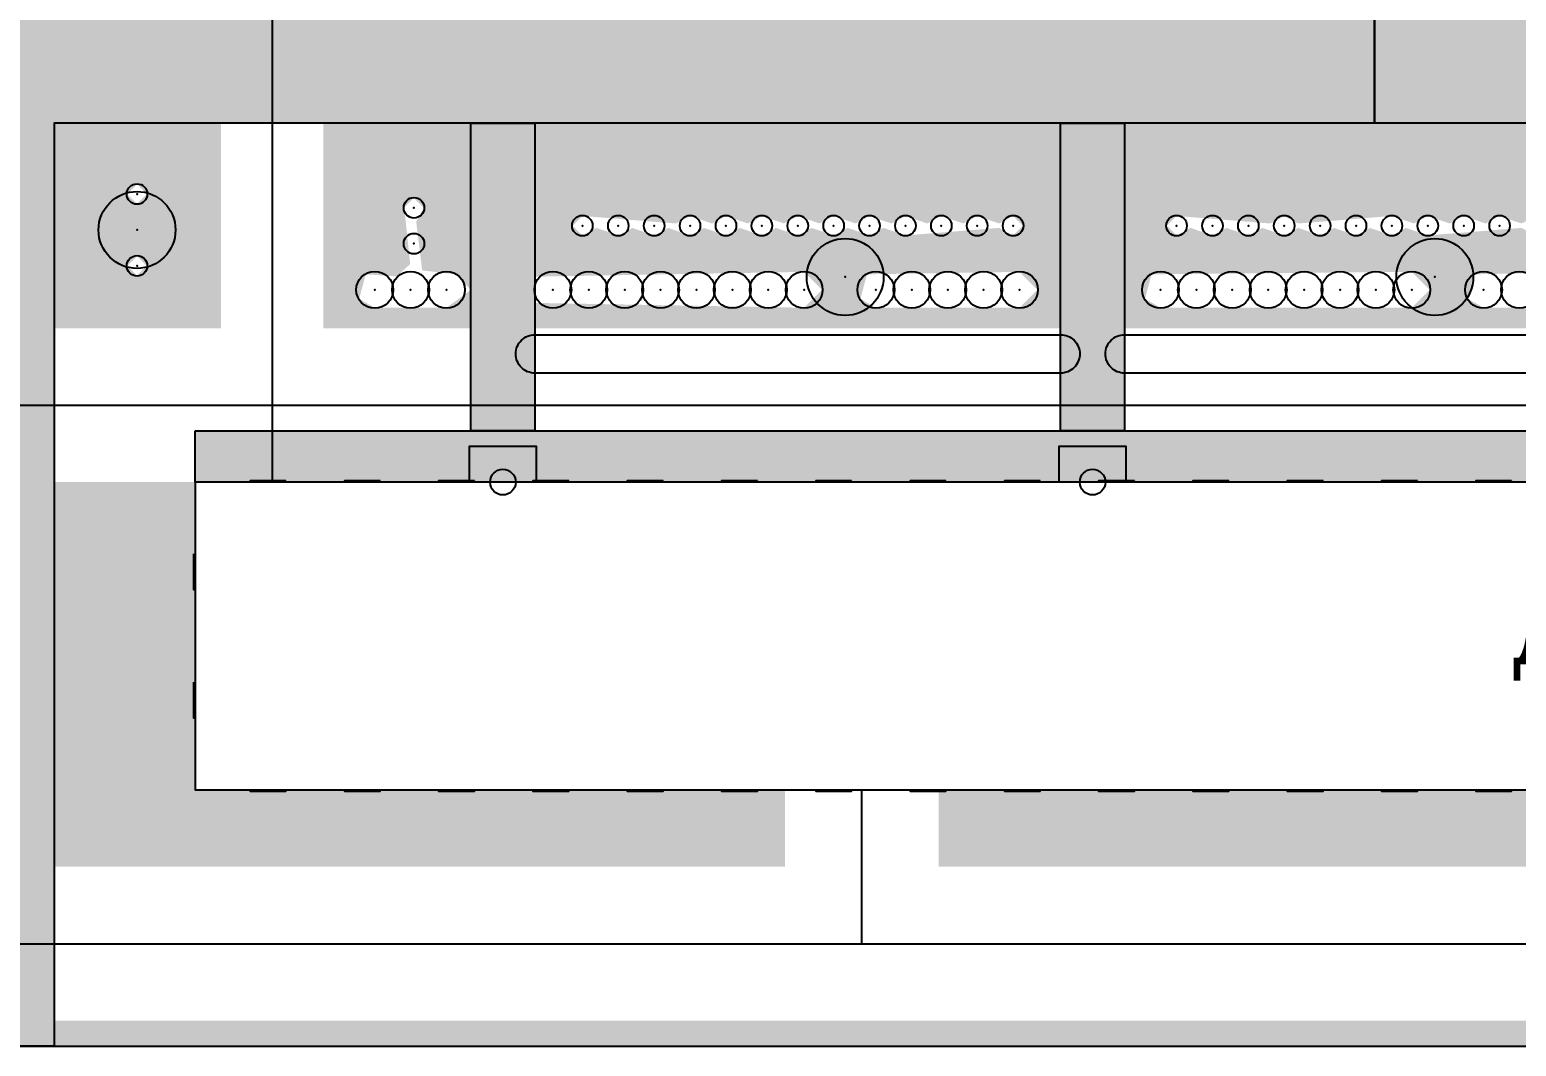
# Model space of a CAD drawing. Header units: metres. Extents: x 0 to 180, y 0 to 150.
# Drawn here: x 37.5 to 95.5, y 0 to 39.6 of the extents above; entities that cross this region are included whole.
import ezdxf

# ---------------------------------------------------------------- set-up
doc = ezdxf.new("R2010")
doc.units = ezdxf.units.M
for name, color, linetype in [('BUILDING_FOOTPRINT', 1, 'Continuous'), ('CANOPIES', 132, 'Continuous'), ('CURB', 8, 'Continuous'), ('ENTRANCES', 132, 'Continuous'), ('LABELS', 7, 'Continuous'), ('NEW_BUSH', 3, 'Continuous'), ('NEW_LAWN', 82, 'Continuous'), ('NEW_PATHS', 2, 'Continuous'), ('NEW_TREE', 3, 'Continuous'), ('PATHS', 33, 'Continuous'), ('POWER_CABLE', 212, 'Continuous'), ('ROAD', 251, 'Continuous'), ('SEWER_K1', 30, 'Continuous'), ('SIDEWALK', 31, 'Continuous'), ('TERRITORY_BOUNDARY', 8, 'Continuous'), ('WATER_SUPPLY_B1', 5, 'Continuous'), ('WINDOWS', 150, 'Continuous')]:
    doc.layers.add(name, color=color, linetype=linetype)

msp = doc.modelspace()

# ---------------------------------------------------------------- hatches: boundary and pattern name
at = {"layer": 'NEW_LAWN'}
h = msp.add_hatch(color=82, dxfattribs=at)
h.paths.add_polyline_path([(45, 28), (38.5, 28), (38.503, 35.997), (45, 36)])
h.paths.add_polyline_path([(41.729, 33.613), (41.35, 33.234), (41.729, 32.855), (42.108, 33.234)], flags=16)
h.paths.add_polyline_path([(41.729, 30.813), (41.35, 30.434), (41.729, 30.055), (42.108, 30.434)], flags=16)
for points in [[(50.651, 30.105), (50.395, 29.151), (51, 28.801), (53.8, 28.801), (54.75, 29.495), (54.75, 28), (49, 28), (49, 36), (54.75, 36), (54.75, 29.505), (54.149, 30.105), (52.853, 30.256), (52.618, 32.155), (52.91, 32.7), (52.531, 33.079), (52.152, 32.7), (52.384, 30.505), (51.855, 30.024)], [(67, 10), (67, 7), (38.5, 7), (38.5, 22), (44, 22), (44, 10)], [(73, 7), (73, 10), (127, 10), (127, 7)], [(38.5, 1), (180, 1), (180, 0), (38.5, 0.001)]]:
    msp.add_hatch(color=82, dxfattribs=at).paths.add_polyline_path(points)
h = msp.add_hatch(color=82, dxfattribs=at)
h.paths.add_polyline_path([(67.75, 28.801), (68.449, 29.5), (67.75, 30.199), (57.25, 30.011), (57.25, 35.999), (77.75, 36), (77.75, 28), (57.25, 28), (57.25, 28.989)])
h.paths.add_polyline_path([(70.201, 30.105), (69.945, 29.151), (70.55, 28.801), (76.15, 28.801), (76.849, 29.5), (76.15, 30.199)], flags=16)
h.paths.add_polyline_path([(59.1, 32.379), (58.721, 32), (59.1, 31.621), (59.645, 31.914), (60.5, 31.621), (61.045, 31.914), (61.9, 31.621), (62.445, 31.914), (63.3, 31.621), (63.845, 31.914), (64.7, 31.621), (65.245, 31.914), (66.1, 31.621), (66.645, 31.914), (67.5, 31.621), (68.045, 31.914), (68.9, 31.621), (69.445, 31.914), (70.3, 31.621), (70.845, 31.914), (71.7, 31.621), (75.355, 31.914), (75.9, 31.621), (76.279, 32), (75.9, 32.379), (75.355, 32.086), (74.5, 32.379), (73.955, 32.086), (73.1, 32.379), (72.555, 32.086), (71.7, 32.379), (71.155, 32.086), (70.3, 32.379), (69.755, 32.086), (68.9, 32.379), (68.355, 32.086), (67.5, 32.379), (66.955, 32.086), (66.1, 32.379), (65.555, 32.086), (64.7, 32.379), (64.155, 32.086), (63.3, 32.379), (62.755, 32.086)], flags=16)
h = msp.add_hatch(color=82, dxfattribs=at)
h.paths.add_polyline_path([(100.75, 28), (80.25, 28), (80.25, 35.999), (100.75, 35.999)])
h.paths.add_polyline_path([(93.901, 30.105), (93.645, 29.151), (94.25, 28.801), (98.45, 28.801), (99.149, 29.5), (98.45, 30.199)], flags=16)
h.paths.add_polyline_path([(85.93, 32.086), (82.275, 32.379), (81.896, 32), (82.275, 31.621), (82.82, 31.914), (83.675, 31.621), (84.22, 31.914), (85.075, 31.621), (85.62, 31.914), (86.475, 31.621), (87.02, 31.914), (87.875, 31.621), (88.42, 31.914), (89.275, 31.621), (89.82, 31.914), (90.675, 31.621), (91.22, 31.914), (92.075, 31.621), (95.73, 31.914), (96.275, 31.621), (96.654, 32), (96.275, 32.379), (95.73, 32.086), (94.875, 32.379), (94.33, 32.086), (93.475, 32.379), (92.93, 32.086), (92.075, 32.379), (91.53, 32.086), (90.675, 32.379), (87.02, 32.086), (86.475, 32.379)], flags=16)
h.paths.add_polyline_path([(81.301, 30.105), (81.045, 29.151), (81.65, 28.801), (91.45, 28.801), (92.149, 29.5), (91.45, 30.199)], flags=16)
at = {"layer": 'PATHS'}
for points in [[(57.25, 24), (54.75, 24), (54.75, 36), (57.25, 36)], [(80.25, 24), (77.75, 24), (77.75, 36), (80.25, 36)]]:
    msp.add_hatch(color=33, dxfattribs=at).paths.add_polyline_path(points)
at = {"layer": 'ROAD'}
for points in [[(141.5, 114), (141.5, 150), (146, 150), (146, 114), (146, 109.5), (146, 40.5), (146, 36), (141.5, 36), (90, 36), (90, 40.5), (141.5, 40.5), (141.5, 109.5), (90, 109.5), (90, 114)], [(34, 36), (34, 40.5), (34, 109.5), (34, 114), (38.5, 114), (90, 114), (90, 109.5), (38.5, 109.5), (38.5, 40.5), (90, 40.5), (90, 36), (38.5, 36), (38.5, 0), (34, 0)]]:
    msp.add_hatch(color=251, dxfattribs=at).paths.add_polyline_path(points)
at = {"layer": 'SIDEWALK'}
msp.add_hatch(color=31, dxfattribs=at).paths.add_polyline_path([(44, 24), (160, 24), (160, 22), (44, 22)])

# ---------------------------------------------------------------- linework, layer by layer
at = {"layer": 'BUILDING_FOOTPRINT'}
msp.add_lwpolyline([(160, 10), (160, 22), (44, 22), (44, 10)], close=True, dxfattribs=at)
at = {"layer": 'CANOPIES'}
for points in [[(57.3, 22, 2.7), (54.7, 22, 2.7), (54.7, 23.4, 2.7), (57.3, 23.4, 2.7)], [(80.3, 22, 2.7), (77.7, 22, 2.7), (77.7, 23.4, 2.7), (80.3, 23.4, 2.7)]]:
    msp.add_3dface(points, dxfattribs=at)
at = {"layer": 'CURB'}
msp.add_lwpolyline([(34, 0), (34, 36), (34, 40.5), (34, 109.5), (34, 114), (38.5, 114), (141.5, 114), (141.5, 150), (146, 150), (146, 114), (146, 109.5), (146, 40.5), (146, 36), (141.5, 36), (38.5, 36), (38.5, 0)], close=True, dxfattribs=at)
at = {"layer": 'ENTRANCES'}
for centre in [(56, 22, 0.05), (79, 22, 0.05)]:
    msp.add_circle(centre, 0.5, dxfattribs=at)
at = {"layer": 'NEW_BUSH'}
for centre, radius in [((41.729, 33.234), 0.4), ((52.531, 32.7), 0.4), ((59.1, 32), 0.4), ((60.5, 32), 0.4), ((61.9, 32), 0.4), ((63.3, 32), 0.4), ((64.7, 32), 0.4), ((66.1, 32), 0.4), ((67.5, 32), 0.4), ((68.9, 32), 0.4), ((70.3, 32), 0.4), ((71.7, 32), 0.4), ((73.1, 32), 0.4), ((74.5, 32), 0.4), ((75.9, 32), 0.4), ((82.275, 32), 0.4), ((83.675, 32), 0.4), ((85.075, 32), 0.4), ((86.475, 32), 0.4), ((87.875, 32), 0.4), ((89.275, 32), 0.4), ((90.675, 32), 0.4), ((92.075, 32), 0.4), ((93.475, 32), 0.4), ((94.875, 32), 0.4), ((52.531, 31.3), 0.4), ((41.729, 30.434), 0.4), ((51, 29.5), 0.72), ((52.4, 29.5), 0.72), ((53.8, 29.5), 0.72), ((57.95, 29.5), 0.72), ((59.35, 29.5), 0.72), ((60.75, 29.5), 0.72), ((62.15, 29.5), 0.72), ((63.55, 29.5), 0.72), ((64.95, 29.5), 0.72), ((66.35, 29.5), 0.72), ((67.75, 29.5), 0.72), ((70.55, 29.5), 0.72), ((71.95, 29.5), 0.72), ((73.35, 29.5), 0.72), ((74.75, 29.5), 0.72), ((76.15, 29.5), 0.72), ((81.65, 29.5), 0.72), ((83.05, 29.5), 0.72), ((84.45, 29.5), 0.72), ((85.85, 29.5), 0.72), ((87.25, 29.5), 0.72), ((88.65, 29.5), 0.72), ((90.05, 29.5), 0.72), ((91.45, 29.5), 0.72), ((94.25, 29.5), 0.72), ((95.65, 29.5), 0.72)]:
    msp.add_circle(centre, radius, dxfattribs=at)
for p in [(41.729, 33.234), (52.531, 32.7), (59.1, 32), (60.5, 32), (61.9, 32), (63.3, 32), (64.7, 32), (66.1, 32), (67.5, 32), (68.9, 32), (70.3, 32), (71.7, 32), (73.1, 32), (74.5, 32), (75.9, 32), (82.275, 32), (83.675, 32), (85.075, 32), (86.475, 32), (87.875, 32), (89.275, 32), (90.675, 32), (92.075, 32), (93.475, 32), (94.875, 32), (52.531, 31.3), (41.729, 30.434), (51, 29.5), (52.4, 29.5), (53.8, 29.5), (57.95, 29.5), (59.35, 29.5), (60.75, 29.5), (62.15, 29.5), (63.55, 29.5), (64.95, 29.5), (66.35, 29.5), (67.75, 29.5), (70.55, 29.5), (71.95, 29.5), (73.35, 29.5), (74.75, 29.5), (76.15, 29.5), (81.65, 29.5), (83.05, 29.5), (84.45, 29.5), (85.85, 29.5), (87.25, 29.5), (88.65, 29.5), (90.05, 29.5), (91.45, 29.5), (94.25, 29.5)]:
    msp.add_point(p, dxfattribs=at)
at = {"layer": 'NEW_PATHS'}
msp.add_lwpolyline([(56.963, 26.307), (56.896, 26.339), (56.833, 26.376), (56.774, 26.42), (56.72, 26.47), (56.67, 26.524), (56.626, 26.583), (56.589, 26.646), (56.557, 26.713), (56.532, 26.782), (56.514, 26.854), (56.504, 26.926), (56.5, 27), (56.504, 27.074), (56.514, 27.146), (56.532, 27.218), (56.557, 27.287), (56.589, 27.354), (56.626, 27.417), (56.67, 27.476), (56.72, 27.53), (56.774, 27.58), (56.833, 27.624), (56.896, 27.661), (56.963, 27.693), (57.032, 27.718), (57.104, 27.736), (57.176, 27.746), (57.25, 27.75), (77.75, 27.75), (77.824, 27.746), (77.896, 27.736), (77.968, 27.718), (78.037, 27.693), (78.104, 27.661), (78.167, 27.624), (78.226, 27.58), (78.28, 27.53), (78.33, 27.476), (78.374, 27.417), (78.411, 27.354), (78.443, 27.287), (78.468, 27.218), (78.486, 27.146), (78.496, 27.074), (78.5, 27), (78.496, 26.926), (78.486, 26.854), (78.468, 26.782), (78.443, 26.713), (78.411, 26.646), (78.374, 26.583), (78.33, 26.524), (78.28, 26.47), (78.226, 26.42), (78.167, 26.376), (78.104, 26.339), (78.037, 26.307), (77.968, 26.282), (77.896, 26.264), (77.824, 26.254), (77.75, 26.25), (57.25, 26.25), (57.176, 26.254), (57.104, 26.264), (57.032, 26.282)], close=True, dxfattribs=at)
msp.add_lwpolyline([(100.75, 26.25), (80.25, 26.25), (80.176, 26.254), (80.104, 26.264), (80.032, 26.282), (79.963, 26.307), (79.896, 26.339), (79.833, 26.376), (79.774, 26.42), (79.72, 26.47), (79.67, 26.524), (79.626, 26.583), (79.589, 26.646), (79.557, 26.713), (79.532, 26.782), (79.514, 26.854), (79.504, 26.926), (79.5, 27), (79.504, 27.074), (79.514, 27.146), (79.532, 27.218), (79.557, 27.287), (79.589, 27.354), (79.626, 27.417), (79.67, 27.476), (79.72, 27.53), (79.774, 27.58), (79.833, 27.624), (79.896, 27.661), (79.963, 27.693), (80.032, 27.718), (80.104, 27.736), (80.176, 27.746), (80.25, 27.75), (100.75, 27.75)], dxfattribs=at)
at = {"layer": 'NEW_TREE'}
for centre in [(41.729, 31.834), (69.35, 30), (92.35, 30)]:
    msp.add_circle(centre, 1.5, dxfattribs=at)
for p in [(41.729, 31.834), (69.35, 30), (92.35, 30)]:
    msp.add_point(p, dxfattribs=at)
at = {"layer": 'PATHS'}
for points in [[(57.25, 24), (54.75, 24), (54.75, 36), (57.25, 36)], [(80.25, 24), (77.75, 24), (77.75, 36), (80.25, 36)]]:
    msp.add_lwpolyline(points, close=True, dxfattribs=at)
at = {"layer": 'POWER_CABLE'}
msp.add_polyline3d([(47, 96, -0.7), (47, 22, -0.7)], dxfattribs=at)
at = {"layer": 'ROAD'}
for points in [[(141.5, 114), (141.5, 150), (146, 150), (146, 114), (146, 109.5), (146, 40.5), (146, 36), (141.5, 36), (90, 36), (90, 40.5), (141.5, 40.5), (141.5, 109.5), (90, 109.5), (90, 114)], [(34, 36), (34, 40.5), (34, 109.5), (34, 114), (38.5, 114), (90, 114), (90, 109.5), (38.5, 109.5), (38.5, 40.5), (90, 40.5), (90, 36), (38.5, 36), (38.5, 0), (34, 0)]]:
    msp.add_lwpolyline(points, close=True, dxfattribs=at)
at = {"layer": 'SEWER_K1'}
msp.add_polyline3d([(23, 114, -2.6), (23, 25, -2.6), (180, 25, -2.6)], dxfattribs=at)
at = {"layer": 'SIDEWALK'}
msp.add_lwpolyline([(44, 24), (160, 24), (160, 22), (44, 22)], close=True, dxfattribs=at)
at = {"layer": 'TERRITORY_BOUNDARY'}
msp.add_lwpolyline([(180, 0), (180, 150), (0, 150), (0, 0)], close=True, dxfattribs=at)
at = {"layer": 'WATER_SUPPLY_B1'}
for points in [[(70, 4, -1.8), (70, 10, -1.8)], [(0, 4, -1.8), (180, 4, -1.8)]]:
    msp.add_polyline3d(points, dxfattribs=at)
at = {"layer": 'WINDOWS'}
for points in [[(47.539, 22.05, 0.9), (46.139, 22.05, 0.9), (46.139, 22.05, 2.4), (47.539, 22.05, 2.4)], [(47.539, 22.05, 3.9), (46.139, 22.05, 3.9), (46.139, 22.05, 5.4), (47.539, 22.05, 5.4)], [(47.539, 22.05, 6.9), (46.139, 22.05, 6.9), (46.139, 22.05, 8.4), (47.539, 22.05, 8.4)], [(47.539, 22.05, 9.9), (46.139, 22.05, 9.9), (46.139, 22.05, 11.4), (47.539, 22.05, 11.4)], [(47.539, 22.05, 12.9), (46.139, 22.05, 12.9), (46.139, 22.05, 14.4), (47.539, 22.05, 14.4)], [(47.539, 22.05, 15.9), (46.139, 22.05, 15.9), (46.139, 22.05, 17.4), (47.539, 22.05, 17.4)], [(47.539, 22.05, 18.9), (46.139, 22.05, 18.9), (46.139, 22.05, 20.4), (47.539, 22.05, 20.4)], [(47.539, 22.05, 21.9), (46.139, 22.05, 21.9), (46.139, 22.05, 23.4), (47.539, 22.05, 23.4)], [(47.539, 22.05, 24.9), (46.139, 22.05, 24.9), (46.139, 22.05, 26.4), (47.539, 22.05, 26.4)], [(51.216, 22.05, 0.9), (49.816, 22.05, 0.9), (49.816, 22.05, 2.4), (51.216, 22.05, 2.4)], [(51.216, 22.05, 3.9), (49.816, 22.05, 3.9), (49.816, 22.05, 5.4), (51.216, 22.05, 5.4)], [(51.216, 22.05, 6.9), (49.816, 22.05, 6.9), (49.816, 22.05, 8.4), (51.216, 22.05, 8.4)], [(51.216, 22.05, 9.9), (49.816, 22.05, 9.9), (49.816, 22.05, 11.4), (51.216, 22.05, 11.4)], [(51.216, 22.05, 12.9), (49.816, 22.05, 12.9), (49.816, 22.05, 14.4), (51.216, 22.05, 14.4)], [(51.216, 22.05, 15.9), (49.816, 22.05, 15.9), (49.816, 22.05, 17.4), (51.216, 22.05, 17.4)], [(51.216, 22.05, 18.9), (49.816, 22.05, 18.9), (49.816, 22.05, 20.4), (51.216, 22.05, 20.4)], [(51.216, 22.05, 21.9), (49.816, 22.05, 21.9), (49.816, 22.05, 23.4), (51.216, 22.05, 23.4)], [(51.216, 22.05, 24.9), (49.816, 22.05, 24.9), (49.816, 22.05, 26.4), (51.216, 22.05, 26.4)], [(54.894, 22.05, 3.9), (53.494, 22.05, 3.9), (53.494, 22.05, 5.4), (54.894, 22.05, 5.4)], [(54.894, 22.05, 6.9), (53.494, 22.05, 6.9), (53.494, 22.05, 8.4), (54.894, 22.05, 8.4)], [(54.894, 22.05, 9.9), (53.494, 22.05, 9.9), (53.494, 22.05, 11.4), (54.894, 22.05, 11.4)], [(54.894, 22.05, 12.9), (53.494, 22.05, 12.9), (53.494, 22.05, 14.4), (54.894, 22.05, 14.4)], [(54.894, 22.05, 15.9), (53.494, 22.05, 15.9), (53.494, 22.05, 17.4), (54.894, 22.05, 17.4)], [(54.894, 22.05, 18.9), (53.494, 22.05, 18.9), (53.494, 22.05, 20.4), (54.894, 22.05, 20.4)], [(54.894, 22.05, 21.9), (53.494, 22.05, 21.9), (53.494, 22.05, 23.4), (54.894, 22.05, 23.4)], [(54.894, 22.05, 24.9), (53.494, 22.05, 24.9), (53.494, 22.05, 26.4), (54.894, 22.05, 26.4)], [(58.571, 22.05, 3.9), (57.171, 22.05, 3.9), (57.171, 22.05, 5.4), (58.571, 22.05, 5.4)], [(58.571, 22.05, 6.9), (57.171, 22.05, 6.9), (57.171, 22.05, 8.4), (58.571, 22.05, 8.4)], [(58.571, 22.05, 9.9), (57.171, 22.05, 9.9), (57.171, 22.05, 11.4), (58.571, 22.05, 11.4)], [(58.571, 22.05, 12.9), (57.171, 22.05, 12.9), (57.171, 22.05, 14.4), (58.571, 22.05, 14.4)], [(58.571, 22.05, 15.9), (57.171, 22.05, 15.9), (57.171, 22.05, 17.4), (58.571, 22.05, 17.4)], [(58.571, 22.05, 18.9), (57.171, 22.05, 18.9), (57.171, 22.05, 20.4), (58.571, 22.05, 20.4)], [(58.571, 22.05, 21.9), (57.171, 22.05, 21.9), (57.171, 22.05, 23.4), (58.571, 22.05, 23.4)], [(58.571, 22.05, 24.9), (57.171, 22.05, 24.9), (57.171, 22.05, 26.4), (58.571, 22.05, 26.4)], [(62.248, 22.05, 0.9), (60.848, 22.05, 0.9), (60.848, 22.05, 2.4), (62.248, 22.05, 2.4)], [(62.248, 22.05, 3.9), (60.848, 22.05, 3.9), (60.848, 22.05, 5.4), (62.248, 22.05, 5.4)], [(62.248, 22.05, 6.9), (60.848, 22.05, 6.9), (60.848, 22.05, 8.4), (62.248, 22.05, 8.4)], [(62.248, 22.05, 9.9), (60.848, 22.05, 9.9), (60.848, 22.05, 11.4), (62.248, 22.05, 11.4)], [(62.248, 22.05, 12.9), (60.848, 22.05, 12.9), (60.848, 22.05, 14.4), (62.248, 22.05, 14.4)], [(62.248, 22.05, 15.9), (60.848, 22.05, 15.9), (60.848, 22.05, 17.4), (62.248, 22.05, 17.4)], [(62.248, 22.05, 18.9), (60.848, 22.05, 18.9), (60.848, 22.05, 20.4), (62.248, 22.05, 20.4)], [(62.248, 22.05, 21.9), (60.848, 22.05, 21.9), (60.848, 22.05, 23.4), (62.248, 22.05, 23.4)], [(62.248, 22.05, 24.9), (60.848, 22.05, 24.9), (60.848, 22.05, 26.4), (62.248, 22.05, 26.4)], [(65.926, 22.05, 0.9), (64.526, 22.05, 0.9), (64.526, 22.05, 2.4), (65.926, 22.05, 2.4)], [(65.926, 22.05, 3.9), (64.526, 22.05, 3.9), (64.526, 22.05, 5.4), (65.926, 22.05, 5.4)], [(65.926, 22.05, 6.9), (64.526, 22.05, 6.9), (64.526, 22.05, 8.4), (65.926, 22.05, 8.4)], [(65.926, 22.05, 9.9), (64.526, 22.05, 9.9), (64.526, 22.05, 11.4), (65.926, 22.05, 11.4)], [(65.926, 22.05, 12.9), (64.526, 22.05, 12.9), (64.526, 22.05, 14.4), (65.926, 22.05, 14.4)], [(65.926, 22.05, 15.9), (64.526, 22.05, 15.9), (64.526, 22.05, 17.4), (65.926, 22.05, 17.4)], [(65.926, 22.05, 18.9), (64.526, 22.05, 18.9), (64.526, 22.05, 20.4), (65.926, 22.05, 20.4)], [(65.926, 22.05, 21.9), (64.526, 22.05, 21.9), (64.526, 22.05, 23.4), (65.926, 22.05, 23.4)], [(65.926, 22.05, 24.9), (64.526, 22.05, 24.9), (64.526, 22.05, 26.4), (65.926, 22.05, 26.4)], [(69.603, 22.05, 0.9), (68.203, 22.05, 0.9), (68.203, 22.05, 2.4), (69.603, 22.05, 2.4)], [(69.603, 22.05, 3.9), (68.203, 22.05, 3.9), (68.203, 22.05, 5.4), (69.603, 22.05, 5.4)], [(69.603, 22.05, 6.9), (68.203, 22.05, 6.9), (68.203, 22.05, 8.4), (69.603, 22.05, 8.4)], [(69.603, 22.05, 9.9), (68.203, 22.05, 9.9), (68.203, 22.05, 11.4), (69.603, 22.05, 11.4)], [(69.603, 22.05, 12.9), (68.203, 22.05, 12.9), (68.203, 22.05, 14.4), (69.603, 22.05, 14.4)], [(69.603, 22.05, 15.9), (68.203, 22.05, 15.9), (68.203, 22.05, 17.4), (69.603, 22.05, 17.4)], [(69.603, 22.05, 18.9), (68.203, 22.05, 18.9), (68.203, 22.05, 20.4), (69.603, 22.05, 20.4)], [(69.603, 22.05, 21.9), (68.203, 22.05, 21.9), (68.203, 22.05, 23.4), (69.603, 22.05, 23.4)], [(69.603, 22.05, 24.9), (68.203, 22.05, 24.9), (68.203, 22.05, 26.4), (69.603, 22.05, 26.4)], [(73.281, 22.05, 0.9), (71.881, 22.05, 0.9), (71.881, 22.05, 2.4), (73.281, 22.05, 2.4)], [(73.281, 22.05, 3.9), (71.881, 22.05, 3.9), (71.881, 22.05, 5.4), (73.281, 22.05, 5.4)], [(73.281, 22.05, 6.9), (71.881, 22.05, 6.9), (71.881, 22.05, 8.4), (73.281, 22.05, 8.4)], [(73.281, 22.05, 9.9), (71.881, 22.05, 9.9), (71.881, 22.05, 11.4), (73.281, 22.05, 11.4)], [(73.281, 22.05, 12.9), (71.881, 22.05, 12.9), (71.881, 22.05, 14.4), (73.281, 22.05, 14.4)], [(73.281, 22.05, 15.9), (71.881, 22.05, 15.9), (71.881, 22.05, 17.4), (73.281, 22.05, 17.4)], [(73.281, 22.05, 18.9), (71.881, 22.05, 18.9), (71.881, 22.05, 20.4), (73.281, 22.05, 20.4)], [(73.281, 22.05, 21.9), (71.881, 22.05, 21.9), (71.881, 22.05, 23.4), (73.281, 22.05, 23.4)], [(73.281, 22.05, 24.9), (71.881, 22.05, 24.9), (71.881, 22.05, 26.4), (73.281, 22.05, 26.4)], [(76.958, 22.05, 0.9), (75.558, 22.05, 0.9), (75.558, 22.05, 2.4), (76.958, 22.05, 2.4)], [(76.958, 22.05, 3.9), (75.558, 22.05, 3.9), (75.558, 22.05, 5.4), (76.958, 22.05, 5.4)], [(76.958, 22.05, 6.9), (75.558, 22.05, 6.9), (75.558, 22.05, 8.4), (76.958, 22.05, 8.4)], [(76.958, 22.05, 9.9), (75.558, 22.05, 9.9), (75.558, 22.05, 11.4), (76.958, 22.05, 11.4)], [(76.958, 22.05, 12.9), (75.558, 22.05, 12.9), (75.558, 22.05, 14.4), (76.958, 22.05, 14.4)], [(76.958, 22.05, 15.9), (75.558, 22.05, 15.9), (75.558, 22.05, 17.4), (76.958, 22.05, 17.4)], [(76.958, 22.05, 18.9), (75.558, 22.05, 18.9), (75.558, 22.05, 20.4), (76.958, 22.05, 20.4)], [(76.958, 22.05, 21.9), (75.558, 22.05, 21.9), (75.558, 22.05, 23.4), (76.958, 22.05, 23.4)], [(76.958, 22.05, 24.9), (75.558, 22.05, 24.9), (75.558, 22.05, 26.4), (76.958, 22.05, 26.4)], [(80.635, 22.05, 3.9), (79.235, 22.05, 3.9), (79.235, 22.05, 5.4), (80.635, 22.05, 5.4)], [(80.635, 22.05, 6.9), (79.235, 22.05, 6.9), (79.235, 22.05, 8.4), (80.635, 22.05, 8.4)], [(80.635, 22.05, 9.9), (79.235, 22.05, 9.9), (79.235, 22.05, 11.4), (80.635, 22.05, 11.4)], [(80.635, 22.05, 12.9), (79.235, 22.05, 12.9), (79.235, 22.05, 14.4), (80.635, 22.05, 14.4)], [(80.635, 22.05, 15.9), (79.235, 22.05, 15.9), (79.235, 22.05, 17.4), (80.635, 22.05, 17.4)], [(80.635, 22.05, 18.9), (79.235, 22.05, 18.9), (79.235, 22.05, 20.4), (80.635, 22.05, 20.4)], [(80.635, 22.05, 21.9), (79.235, 22.05, 21.9), (79.235, 22.05, 23.4), (80.635, 22.05, 23.4)], [(80.635, 22.05, 24.9), (79.235, 22.05, 24.9), (79.235, 22.05, 26.4), (80.635, 22.05, 26.4)], [(84.313, 22.05, 0.9), (82.913, 22.05, 0.9), (82.913, 22.05, 2.4), (84.313, 22.05, 2.4)], [(84.313, 22.05, 3.9), (82.913, 22.05, 3.9), (82.913, 22.05, 5.4), (84.313, 22.05, 5.4)], [(84.313, 22.05, 6.9), (82.913, 22.05, 6.9), (82.913, 22.05, 8.4), (84.313, 22.05, 8.4)], [(84.313, 22.05, 9.9), (82.913, 22.05, 9.9), (82.913, 22.05, 11.4), (84.313, 22.05, 11.4)], [(84.313, 22.05, 12.9), (82.913, 22.05, 12.9), (82.913, 22.05, 14.4), (84.313, 22.05, 14.4)], [(84.313, 22.05, 15.9), (82.913, 22.05, 15.9), (82.913, 22.05, 17.4), (84.313, 22.05, 17.4)], [(84.313, 22.05, 18.9), (82.913, 22.05, 18.9), (82.913, 22.05, 20.4), (84.313, 22.05, 20.4)], [(84.313, 22.05, 21.9), (82.913, 22.05, 21.9), (82.913, 22.05, 23.4), (84.313, 22.05, 23.4)], [(84.313, 22.05, 24.9), (82.913, 22.05, 24.9), (82.913, 22.05, 26.4), (84.313, 22.05, 26.4)], [(87.99, 22.05, 0.9), (86.59, 22.05, 0.9), (86.59, 22.05, 2.4), (87.99, 22.05, 2.4)], [(87.99, 22.05, 3.9), (86.59, 22.05, 3.9), (86.59, 22.05, 5.4), (87.99, 22.05, 5.4)], [(87.99, 22.05, 6.9), (86.59, 22.05, 6.9), (86.59, 22.05, 8.4), (87.99, 22.05, 8.4)], [(87.99, 22.05, 9.9), (86.59, 22.05, 9.9), (86.59, 22.05, 11.4), (87.99, 22.05, 11.4)], [(87.99, 22.05, 12.9), (86.59, 22.05, 12.9), (86.59, 22.05, 14.4), (87.99, 22.05, 14.4)], [(87.99, 22.05, 15.9), (86.59, 22.05, 15.9), (86.59, 22.05, 17.4), (87.99, 22.05, 17.4)], [(87.99, 22.05, 18.9), (86.59, 22.05, 18.9), (86.59, 22.05, 20.4), (87.99, 22.05, 20.4)], [(87.99, 22.05, 21.9), (86.59, 22.05, 21.9), (86.59, 22.05, 23.4), (87.99, 22.05, 23.4)], [(87.99, 22.05, 24.9), (86.59, 22.05, 24.9), (86.59, 22.05, 26.4), (87.99, 22.05, 26.4)], [(91.668, 22.05, 0.9), (90.268, 22.05, 0.9), (90.268, 22.05, 2.4), (91.668, 22.05, 2.4)], [(91.668, 22.05, 3.9), (90.268, 22.05, 3.9), (90.268, 22.05, 5.4), (91.668, 22.05, 5.4)], [(91.668, 22.05, 6.9), (90.268, 22.05, 6.9), (90.268, 22.05, 8.4), (91.668, 22.05, 8.4)], [(91.668, 22.05, 9.9), (90.268, 22.05, 9.9), (90.268, 22.05, 11.4), (91.668, 22.05, 11.4)], [(91.668, 22.05, 12.9), (90.268, 22.05, 12.9), (90.268, 22.05, 14.4), (91.668, 22.05, 14.4)], [(91.668, 22.05, 15.9), (90.268, 22.05, 15.9), (90.268, 22.05, 17.4), (91.668, 22.05, 17.4)], [(91.668, 22.05, 18.9), (90.268, 22.05, 18.9), (90.268, 22.05, 20.4), (91.668, 22.05, 20.4)], [(91.668, 22.05, 21.9), (90.268, 22.05, 21.9), (90.268, 22.05, 23.4), (91.668, 22.05, 23.4)], [(91.668, 22.05, 24.9), (90.268, 22.05, 24.9), (90.268, 22.05, 26.4), (91.668, 22.05, 26.4)], [(95.345, 22.05, 0.9), (93.945, 22.05, 0.9), (93.945, 22.05, 2.4), (95.345, 22.05, 2.4)], [(95.345, 22.05, 3.9), (93.945, 22.05, 3.9), (93.945, 22.05, 5.4), (95.345, 22.05, 5.4)], [(95.345, 22.05, 6.9), (93.945, 22.05, 6.9), (93.945, 22.05, 8.4), (95.345, 22.05, 8.4)], [(95.345, 22.05, 9.9), (93.945, 22.05, 9.9), (93.945, 22.05, 11.4), (95.345, 22.05, 11.4)], [(95.345, 22.05, 12.9), (93.945, 22.05, 12.9), (93.945, 22.05, 14.4), (95.345, 22.05, 14.4)], [(95.345, 22.05, 15.9), (93.945, 22.05, 15.9), (93.945, 22.05, 17.4), (95.345, 22.05, 17.4)], [(95.345, 22.05, 18.9), (93.945, 22.05, 18.9), (93.945, 22.05, 20.4), (95.345, 22.05, 20.4)], [(95.345, 22.05, 21.9), (93.945, 22.05, 21.9), (93.945, 22.05, 23.4), (95.345, 22.05, 23.4)], [(95.345, 22.05, 24.9), (93.945, 22.05, 24.9), (93.945, 22.05, 26.4), (95.345, 22.05, 26.4)], [(43.95, 19.2, 0.9), (43.95, 17.8, 0.9), (43.95, 17.8, 2.4), (43.95, 19.2, 2.4)], [(43.95, 19.2, 3.9), (43.95, 17.8, 3.9), (43.95, 17.8, 5.4), (43.95, 19.2, 5.4)], [(43.95, 19.2, 6.9), (43.95, 17.8, 6.9), (43.95, 17.8, 8.4), (43.95, 19.2, 8.4)], [(43.95, 19.2, 9.9), (43.95, 17.8, 9.9), (43.95, 17.8, 11.4), (43.95, 19.2, 11.4)], [(43.95, 19.2, 12.9), (43.95, 17.8, 12.9), (43.95, 17.8, 14.4), (43.95, 19.2, 14.4)], [(43.95, 19.2, 15.9), (43.95, 17.8, 15.9), (43.95, 17.8, 17.4), (43.95, 19.2, 17.4)], [(43.95, 19.2, 18.9), (43.95, 17.8, 18.9), (43.95, 17.8, 20.4), (43.95, 19.2, 20.4)], [(43.95, 19.2, 21.9), (43.95, 17.8, 21.9), (43.95, 17.8, 23.4), (43.95, 19.2, 23.4)], [(43.95, 19.2, 24.9), (43.95, 17.8, 24.9), (43.95, 17.8, 26.4), (43.95, 19.2, 26.4)], [(43.95, 14.2, 0.9), (43.95, 12.8, 0.9), (43.95, 12.8, 2.4), (43.95, 14.2, 2.4)], [(43.95, 14.2, 3.9), (43.95, 12.8, 3.9), (43.95, 12.8, 5.4), (43.95, 14.2, 5.4)], [(43.95, 14.2, 6.9), (43.95, 12.8, 6.9), (43.95, 12.8, 8.4), (43.95, 14.2, 8.4)], [(43.95, 14.2, 9.9), (43.95, 12.8, 9.9), (43.95, 12.8, 11.4), (43.95, 14.2, 11.4)], [(43.95, 14.2, 12.9), (43.95, 12.8, 12.9), (43.95, 12.8, 14.4), (43.95, 14.2, 14.4)], [(43.95, 14.2, 15.9), (43.95, 12.8, 15.9), (43.95, 12.8, 17.4), (43.95, 14.2, 17.4)], [(43.95, 14.2, 18.9), (43.95, 12.8, 18.9), (43.95, 12.8, 20.4), (43.95, 14.2, 20.4)], [(43.95, 14.2, 21.9), (43.95, 12.8, 21.9), (43.95, 12.8, 23.4), (43.95, 14.2, 23.4)], [(43.95, 14.2, 24.9), (43.95, 12.8, 24.9), (43.95, 12.8, 26.4), (43.95, 14.2, 26.4)], [(46.139, 9.95, 0.9), (47.539, 9.95, 0.9), (47.539, 9.95, 2.4), (46.139, 9.95, 2.4)], [(46.139, 9.95, 3.9), (47.539, 9.95, 3.9), (47.539, 9.95, 5.4), (46.139, 9.95, 5.4)], [(46.139, 9.95, 6.9), (47.539, 9.95, 6.9), (47.539, 9.95, 8.4), (46.139, 9.95, 8.4)], [(46.139, 9.95, 9.9), (47.539, 9.95, 9.9), (47.539, 9.95, 11.4), (46.139, 9.95, 11.4)], [(46.139, 9.95, 12.9), (47.539, 9.95, 12.9), (47.539, 9.95, 14.4), (46.139, 9.95, 14.4)], [(46.139, 9.95, 15.9), (47.539, 9.95, 15.9), (47.539, 9.95, 17.4), (46.139, 9.95, 17.4)], [(46.139, 9.95, 18.9), (47.539, 9.95, 18.9), (47.539, 9.95, 20.4), (46.139, 9.95, 20.4)], [(46.139, 9.95, 21.9), (47.539, 9.95, 21.9), (47.539, 9.95, 23.4), (46.139, 9.95, 23.4)], [(46.139, 9.95, 24.9), (47.539, 9.95, 24.9), (47.539, 9.95, 26.4), (46.139, 9.95, 26.4)], [(49.816, 9.95, 0.9), (51.216, 9.95, 0.9), (51.216, 9.95, 2.4), (49.816, 9.95, 2.4)], [(49.816, 9.95, 3.9), (51.216, 9.95, 3.9), (51.216, 9.95, 5.4), (49.816, 9.95, 5.4)], [(49.816, 9.95, 6.9), (51.216, 9.95, 6.9), (51.216, 9.95, 8.4), (49.816, 9.95, 8.4)], [(49.816, 9.95, 9.9), (51.216, 9.95, 9.9), (51.216, 9.95, 11.4), (49.816, 9.95, 11.4)], [(49.816, 9.95, 12.9), (51.216, 9.95, 12.9), (51.216, 9.95, 14.4), (49.816, 9.95, 14.4)], [(49.816, 9.95, 15.9), (51.216, 9.95, 15.9), (51.216, 9.95, 17.4), (49.816, 9.95, 17.4)], [(49.816, 9.95, 18.9), (51.216, 9.95, 18.9), (51.216, 9.95, 20.4), (49.816, 9.95, 20.4)], [(49.816, 9.95, 21.9), (51.216, 9.95, 21.9), (51.216, 9.95, 23.4), (49.816, 9.95, 23.4)], [(49.816, 9.95, 24.9), (51.216, 9.95, 24.9), (51.216, 9.95, 26.4), (49.816, 9.95, 26.4)], [(53.494, 9.95, 0.9), (54.894, 9.95, 0.9), (54.894, 9.95, 2.4), (53.494, 9.95, 2.4)], [(53.494, 9.95, 3.9), (54.894, 9.95, 3.9), (54.894, 9.95, 5.4), (53.494, 9.95, 5.4)], [(53.494, 9.95, 6.9), (54.894, 9.95, 6.9), (54.894, 9.95, 8.4), (53.494, 9.95, 8.4)], [(53.494, 9.95, 9.9), (54.894, 9.95, 9.9), (54.894, 9.95, 11.4), (53.494, 9.95, 11.4)], [(53.494, 9.95, 12.9), (54.894, 9.95, 12.9), (54.894, 9.95, 14.4), (53.494, 9.95, 14.4)], [(53.494, 9.95, 15.9), (54.894, 9.95, 15.9), (54.894, 9.95, 17.4), (53.494, 9.95, 17.4)], [(53.494, 9.95, 18.9), (54.894, 9.95, 18.9), (54.894, 9.95, 20.4), (53.494, 9.95, 20.4)], [(53.494, 9.95, 21.9), (54.894, 9.95, 21.9), (54.894, 9.95, 23.4), (53.494, 9.95, 23.4)], [(53.494, 9.95, 24.9), (54.894, 9.95, 24.9), (54.894, 9.95, 26.4), (53.494, 9.95, 26.4)], [(57.171, 9.95, 0.9), (58.571, 9.95, 0.9), (58.571, 9.95, 2.4), (57.171, 9.95, 2.4)], [(57.171, 9.95, 3.9), (58.571, 9.95, 3.9), (58.571, 9.95, 5.4), (57.171, 9.95, 5.4)], [(57.171, 9.95, 6.9), (58.571, 9.95, 6.9), (58.571, 9.95, 8.4), (57.171, 9.95, 8.4)], [(57.171, 9.95, 9.9), (58.571, 9.95, 9.9), (58.571, 9.95, 11.4), (57.171, 9.95, 11.4)], [(57.171, 9.95, 12.9), (58.571, 9.95, 12.9), (58.571, 9.95, 14.4), (57.171, 9.95, 14.4)], [(57.171, 9.95, 15.9), (58.571, 9.95, 15.9), (58.571, 9.95, 17.4), (57.171, 9.95, 17.4)], [(57.171, 9.95, 18.9), (58.571, 9.95, 18.9), (58.571, 9.95, 20.4), (57.171, 9.95, 20.4)], [(57.171, 9.95, 21.9), (58.571, 9.95, 21.9), (58.571, 9.95, 23.4), (57.171, 9.95, 23.4)], [(57.171, 9.95, 24.9), (58.571, 9.95, 24.9), (58.571, 9.95, 26.4), (57.171, 9.95, 26.4)], [(60.848, 9.95, 0.9), (62.248, 9.95, 0.9), (62.248, 9.95, 2.4), (60.848, 9.95, 2.4)], [(60.848, 9.95, 3.9), (62.248, 9.95, 3.9), (62.248, 9.95, 5.4), (60.848, 9.95, 5.4)], [(60.848, 9.95, 6.9), (62.248, 9.95, 6.9), (62.248, 9.95, 8.4), (60.848, 9.95, 8.4)], [(60.848, 9.95, 9.9), (62.248, 9.95, 9.9), (62.248, 9.95, 11.4), (60.848, 9.95, 11.4)], [(60.848, 9.95, 12.9), (62.248, 9.95, 12.9), (62.248, 9.95, 14.4), (60.848, 9.95, 14.4)], [(60.848, 9.95, 15.9), (62.248, 9.95, 15.9), (62.248, 9.95, 17.4), (60.848, 9.95, 17.4)], [(60.848, 9.95, 18.9), (62.248, 9.95, 18.9), (62.248, 9.95, 20.4), (60.848, 9.95, 20.4)], [(60.848, 9.95, 21.9), (62.248, 9.95, 21.9), (62.248, 9.95, 23.4), (60.848, 9.95, 23.4)], [(60.848, 9.95, 24.9), (62.248, 9.95, 24.9), (62.248, 9.95, 26.4), (60.848, 9.95, 26.4)], [(64.526, 9.95, 0.9), (65.926, 9.95, 0.9), (65.926, 9.95, 2.4), (64.526, 9.95, 2.4)], [(64.526, 9.95, 3.9), (65.926, 9.95, 3.9), (65.926, 9.95, 5.4), (64.526, 9.95, 5.4)], [(64.526, 9.95, 6.9), (65.926, 9.95, 6.9), (65.926, 9.95, 8.4), (64.526, 9.95, 8.4)], [(64.526, 9.95, 9.9), (65.926, 9.95, 9.9), (65.926, 9.95, 11.4), (64.526, 9.95, 11.4)], [(64.526, 9.95, 12.9), (65.926, 9.95, 12.9), (65.926, 9.95, 14.4), (64.526, 9.95, 14.4)], [(64.526, 9.95, 15.9), (65.926, 9.95, 15.9), (65.926, 9.95, 17.4), (64.526, 9.95, 17.4)], [(64.526, 9.95, 18.9), (65.926, 9.95, 18.9), (65.926, 9.95, 20.4), (64.526, 9.95, 20.4)], [(64.526, 9.95, 21.9), (65.926, 9.95, 21.9), (65.926, 9.95, 23.4), (64.526, 9.95, 23.4)], [(64.526, 9.95, 24.9), (65.926, 9.95, 24.9), (65.926, 9.95, 26.4), (64.526, 9.95, 26.4)], [(68.203, 9.95, 0.9), (69.603, 9.95, 0.9), (69.603, 9.95, 2.4), (68.203, 9.95, 2.4)], [(68.203, 9.95, 3.9), (69.603, 9.95, 3.9), (69.603, 9.95, 5.4), (68.203, 9.95, 5.4)], [(68.203, 9.95, 6.9), (69.603, 9.95, 6.9), (69.603, 9.95, 8.4), (68.203, 9.95, 8.4)], [(68.203, 9.95, 9.9), (69.603, 9.95, 9.9), (69.603, 9.95, 11.4), (68.203, 9.95, 11.4)], [(68.203, 9.95, 12.9), (69.603, 9.95, 12.9), (69.603, 9.95, 14.4), (68.203, 9.95, 14.4)], [(68.203, 9.95, 15.9), (69.603, 9.95, 15.9), (69.603, 9.95, 17.4), (68.203, 9.95, 17.4)], [(68.203, 9.95, 18.9), (69.603, 9.95, 18.9), (69.603, 9.95, 20.4), (68.203, 9.95, 20.4)], [(68.203, 9.95, 21.9), (69.603, 9.95, 21.9), (69.603, 9.95, 23.4), (68.203, 9.95, 23.4)], [(68.203, 9.95, 24.9), (69.603, 9.95, 24.9), (69.603, 9.95, 26.4), (68.203, 9.95, 26.4)], [(71.881, 9.95, 0.9), (73.281, 9.95, 0.9), (73.281, 9.95, 2.4), (71.881, 9.95, 2.4)], [(71.881, 9.95, 3.9), (73.281, 9.95, 3.9), (73.281, 9.95, 5.4), (71.881, 9.95, 5.4)], [(71.881, 9.95, 6.9), (73.281, 9.95, 6.9), (73.281, 9.95, 8.4), (71.881, 9.95, 8.4)], [(71.881, 9.95, 9.9), (73.281, 9.95, 9.9), (73.281, 9.95, 11.4), (71.881, 9.95, 11.4)], [(71.881, 9.95, 12.9), (73.281, 9.95, 12.9), (73.281, 9.95, 14.4), (71.881, 9.95, 14.4)], [(71.881, 9.95, 15.9), (73.281, 9.95, 15.9), (73.281, 9.95, 17.4), (71.881, 9.95, 17.4)], [(71.881, 9.95, 18.9), (73.281, 9.95, 18.9), (73.281, 9.95, 20.4), (71.881, 9.95, 20.4)], [(71.881, 9.95, 21.9), (73.281, 9.95, 21.9), (73.281, 9.95, 23.4), (71.881, 9.95, 23.4)], [(71.881, 9.95, 24.9), (73.281, 9.95, 24.9), (73.281, 9.95, 26.4), (71.881, 9.95, 26.4)], [(75.558, 9.95, 0.9), (76.958, 9.95, 0.9), (76.958, 9.95, 2.4), (75.558, 9.95, 2.4)], [(75.558, 9.95, 3.9), (76.958, 9.95, 3.9), (76.958, 9.95, 5.4), (75.558, 9.95, 5.4)], [(75.558, 9.95, 6.9), (76.958, 9.95, 6.9), (76.958, 9.95, 8.4), (75.558, 9.95, 8.4)], [(75.558, 9.95, 9.9), (76.958, 9.95, 9.9), (76.958, 9.95, 11.4), (75.558, 9.95, 11.4)], [(75.558, 9.95, 12.9), (76.958, 9.95, 12.9), (76.958, 9.95, 14.4), (75.558, 9.95, 14.4)], [(75.558, 9.95, 15.9), (76.958, 9.95, 15.9), (76.958, 9.95, 17.4), (75.558, 9.95, 17.4)], [(75.558, 9.95, 18.9), (76.958, 9.95, 18.9), (76.958, 9.95, 20.4), (75.558, 9.95, 20.4)], [(75.558, 9.95, 21.9), (76.958, 9.95, 21.9), (76.958, 9.95, 23.4), (75.558, 9.95, 23.4)], [(75.558, 9.95, 24.9), (76.958, 9.95, 24.9), (76.958, 9.95, 26.4), (75.558, 9.95, 26.4)], [(79.235, 9.95, 0.9), (80.635, 9.95, 0.9), (80.635, 9.95, 2.4), (79.235, 9.95, 2.4)], [(79.235, 9.95, 3.9), (80.635, 9.95, 3.9), (80.635, 9.95, 5.4), (79.235, 9.95, 5.4)], [(79.235, 9.95, 6.9), (80.635, 9.95, 6.9), (80.635, 9.95, 8.4), (79.235, 9.95, 8.4)], [(79.235, 9.95, 9.9), (80.635, 9.95, 9.9), (80.635, 9.95, 11.4), (79.235, 9.95, 11.4)], [(79.235, 9.95, 12.9), (80.635, 9.95, 12.9), (80.635, 9.95, 14.4), (79.235, 9.95, 14.4)], [(79.235, 9.95, 15.9), (80.635, 9.95, 15.9), (80.635, 9.95, 17.4), (79.235, 9.95, 17.4)], [(79.235, 9.95, 18.9), (80.635, 9.95, 18.9), (80.635, 9.95, 20.4), (79.235, 9.95, 20.4)], [(79.235, 9.95, 21.9), (80.635, 9.95, 21.9), (80.635, 9.95, 23.4), (79.235, 9.95, 23.4)], [(79.235, 9.95, 24.9), (80.635, 9.95, 24.9), (80.635, 9.95, 26.4), (79.235, 9.95, 26.4)], [(82.913, 9.95, 0.9), (84.313, 9.95, 0.9), (84.313, 9.95, 2.4), (82.913, 9.95, 2.4)], [(82.913, 9.95, 3.9), (84.313, 9.95, 3.9), (84.313, 9.95, 5.4), (82.913, 9.95, 5.4)], [(82.913, 9.95, 6.9), (84.313, 9.95, 6.9), (84.313, 9.95, 8.4), (82.913, 9.95, 8.4)], [(82.913, 9.95, 9.9), (84.313, 9.95, 9.9), (84.313, 9.95, 11.4), (82.913, 9.95, 11.4)], [(82.913, 9.95, 12.9), (84.313, 9.95, 12.9), (84.313, 9.95, 14.4), (82.913, 9.95, 14.4)], [(82.913, 9.95, 15.9), (84.313, 9.95, 15.9), (84.313, 9.95, 17.4), (82.913, 9.95, 17.4)], [(82.913, 9.95, 18.9), (84.313, 9.95, 18.9), (84.313, 9.95, 20.4), (82.913, 9.95, 20.4)], [(82.913, 9.95, 21.9), (84.313, 9.95, 21.9), (84.313, 9.95, 23.4), (82.913, 9.95, 23.4)], [(82.913, 9.95, 24.9), (84.313, 9.95, 24.9), (84.313, 9.95, 26.4), (82.913, 9.95, 26.4)], [(86.59, 9.95, 0.9), (87.99, 9.95, 0.9), (87.99, 9.95, 2.4), (86.59, 9.95, 2.4)], [(86.59, 9.95, 3.9), (87.99, 9.95, 3.9), (87.99, 9.95, 5.4), (86.59, 9.95, 5.4)], [(86.59, 9.95, 6.9), (87.99, 9.95, 6.9), (87.99, 9.95, 8.4), (86.59, 9.95, 8.4)], [(86.59, 9.95, 9.9), (87.99, 9.95, 9.9), (87.99, 9.95, 11.4), (86.59, 9.95, 11.4)], [(86.59, 9.95, 12.9), (87.99, 9.95, 12.9), (87.99, 9.95, 14.4), (86.59, 9.95, 14.4)], [(86.59, 9.95, 15.9), (87.99, 9.95, 15.9), (87.99, 9.95, 17.4), (86.59, 9.95, 17.4)], [(86.59, 9.95, 18.9), (87.99, 9.95, 18.9), (87.99, 9.95, 20.4), (86.59, 9.95, 20.4)], [(86.59, 9.95, 21.9), (87.99, 9.95, 21.9), (87.99, 9.95, 23.4), (86.59, 9.95, 23.4)], [(86.59, 9.95, 24.9), (87.99, 9.95, 24.9), (87.99, 9.95, 26.4), (86.59, 9.95, 26.4)], [(90.268, 9.95, 0.9), (91.668, 9.95, 0.9), (91.668, 9.95, 2.4), (90.268, 9.95, 2.4)], [(90.268, 9.95, 3.9), (91.668, 9.95, 3.9), (91.668, 9.95, 5.4), (90.268, 9.95, 5.4)], [(90.268, 9.95, 6.9), (91.668, 9.95, 6.9), (91.668, 9.95, 8.4), (90.268, 9.95, 8.4)], [(90.268, 9.95, 9.9), (91.668, 9.95, 9.9), (91.668, 9.95, 11.4), (90.268, 9.95, 11.4)], [(90.268, 9.95, 12.9), (91.668, 9.95, 12.9), (91.668, 9.95, 14.4), (90.268, 9.95, 14.4)], [(90.268, 9.95, 15.9), (91.668, 9.95, 15.9), (91.668, 9.95, 17.4), (90.268, 9.95, 17.4)], [(90.268, 9.95, 18.9), (91.668, 9.95, 18.9), (91.668, 9.95, 20.4), (90.268, 9.95, 20.4)], [(90.268, 9.95, 21.9), (91.668, 9.95, 21.9), (91.668, 9.95, 23.4), (90.268, 9.95, 23.4)], [(90.268, 9.95, 24.9), (91.668, 9.95, 24.9), (91.668, 9.95, 26.4), (90.268, 9.95, 26.4)], [(93.945, 9.95, 0.9), (95.345, 9.95, 0.9), (95.345, 9.95, 2.4), (93.945, 9.95, 2.4)], [(93.945, 9.95, 3.9), (95.345, 9.95, 3.9), (95.345, 9.95, 5.4), (93.945, 9.95, 5.4)], [(93.945, 9.95, 6.9), (95.345, 9.95, 6.9), (95.345, 9.95, 8.4), (93.945, 9.95, 8.4)], [(93.945, 9.95, 9.9), (95.345, 9.95, 9.9), (95.345, 9.95, 11.4), (93.945, 9.95, 11.4)], [(93.945, 9.95, 12.9), (95.345, 9.95, 12.9), (95.345, 9.95, 14.4), (93.945, 9.95, 14.4)], [(93.945, 9.95, 15.9), (95.345, 9.95, 15.9), (95.345, 9.95, 17.4), (93.945, 9.95, 17.4)], [(93.945, 9.95, 18.9), (95.345, 9.95, 18.9), (95.345, 9.95, 20.4), (93.945, 9.95, 20.4)], [(93.945, 9.95, 21.9), (95.345, 9.95, 21.9), (95.345, 9.95, 23.4), (93.945, 9.95, 23.4)], [(93.945, 9.95, 24.9), (95.345, 9.95, 24.9), (95.345, 9.95, 26.4), (93.945, 9.95, 26.4)]]:
    msp.add_3dface(points, dxfattribs=at)

# ---------------------------------------------------------------- texts
at = {"layer": 'LABELS'}
msp.add_text('Дом 2, 9 эт.', height=2.2, dxfattribs=at).set_placement((95.4, 14.9))

doc.saveas('drawing.dxf')
